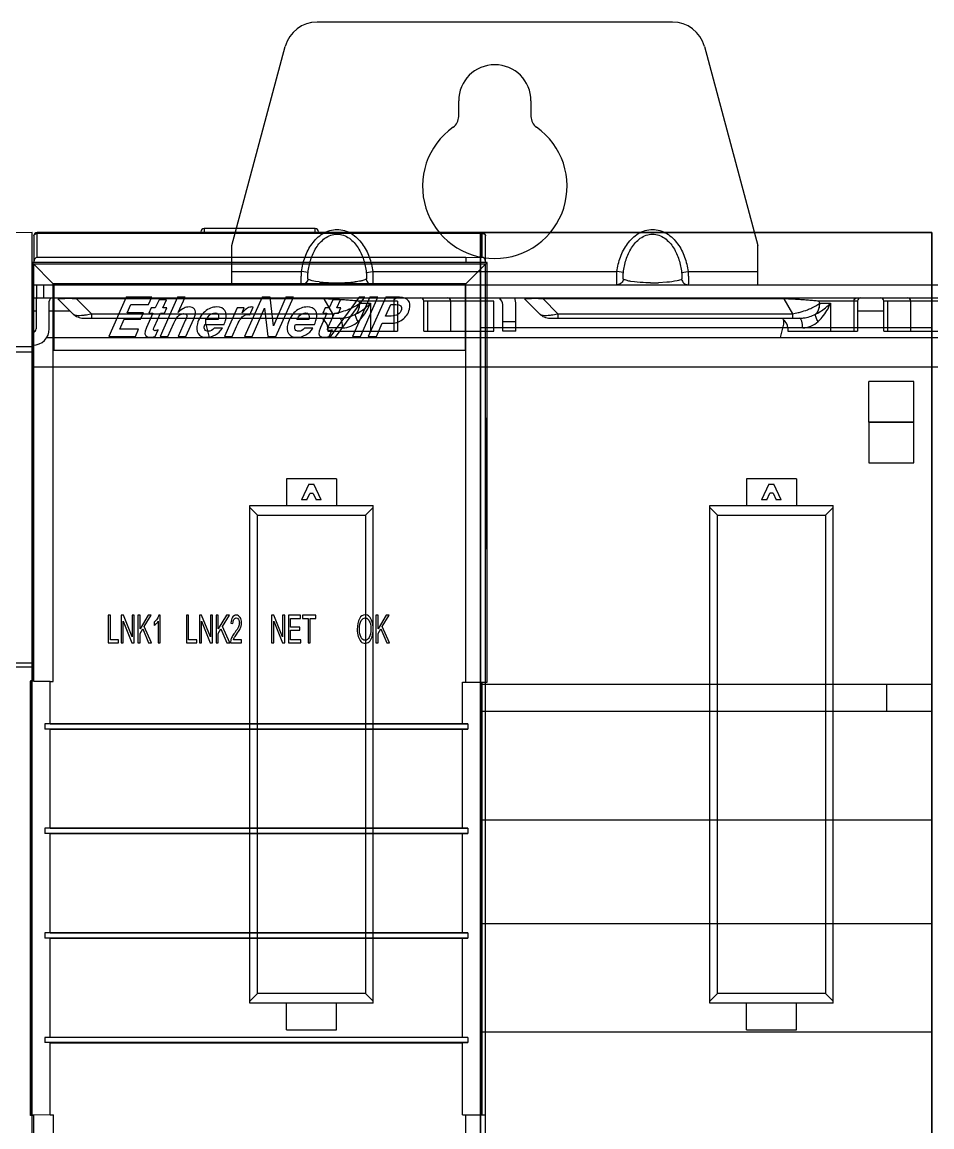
# Model space of a CAD drawing. Header units: millimetres. Extents: x 30557 to 235556, y -116603 to -73383.
# Drawn here: x 36230.4 to 36313.6, y -75359.4 to -75258.2 of the extents above; entities that cross this region are included whole.
import ezdxf

# ---------------------------------------------------------------- set-up
doc = ezdxf.new("R2010")
doc.units = ezdxf.units.MM

# ---------------------------------------------------------------- blocks, each defined once
blk = doc.blocks.new('1756-EN2TR-Z')
at = {"color": 9, "linetype": 'Continuous'}
for p, q in [((13.001, 145.032), (13.001, 144.733)), ((21.474, 144.733), (21.474, 145.032)), ((0.269, 142.828), (0.269, 144.733)), ((34.206, 144.66), (0.269, 144.66)), ((34.206, 142.85), (34.206, 144.733))]:
    blk.add_line(p, q, dxfattribs=at)
at = {"color": 7, "linetype": 'Continuous'}
for p, q in [((21.474, 145.032), (13.001, 145.032)), ((0.02, 144.484), (0.02, 142.436)), ((34.206, 144.733), (0.269, 144.733)), ((12.752, 144.783), (12.752, 144.733)), ((21.723, 144.733), (21.723, 144.783)), ((34.455, 142.436), (34.455, 144.484)), ((32.962, 142.828), (0.269, 142.828)), ((32.962, 142.828), (34.206, 142.85)), ((32.962, 142.828), (32.962, 142.436)), ((-0.115, 142.436), (-0.115, 110.511)), ((1.495, 140.826), (-0.115, 142.436)), ((34.57, 142.436), (-0.115, 142.436)), ((0, 110.503), (0, 142.321)), ((34.455, 142.321), (0, 142.321)), ((32.96, 140.826), (34.57, 142.436)), ((34.455, 0), (34.455, 142.321)), ((34.57, 110.424), (34.57, 142.436)), ((1.495, 110.477), (1.495, 140.826)), ((32.96, 140.826), (1.495, 140.826)), ((1.528, 140.826), (1.528, 135.762)), ((32.927, 135.762), (32.927, 140.826)), ((32.96, 110.424), (32.96, 140.826)), ((7.054, 139.789), (5.721, 136.799)), ((9.011, 139.789), (7.054, 139.789)), ((7.121, 138.608), (7.4, 139.237)), ((7.4, 139.237), (8.762, 139.237)), ((8.762, 139.237), (9.011, 139.789)), ((9.558, 139.603), (9.274, 138.981)), ((10.125, 139.603), (9.558, 139.603)), ((10.974, 139.789), (9.637, 136.799)), ((9.84, 138.981), (10.125, 139.603)), ((11.549, 139.789), (10.974, 139.789)), ((11.019, 138.628), (11.549, 139.789)), ((17.416, 139.789), (16.085, 136.799)), ((18.027, 139.789), (17.416, 139.789)), ((18.285, 137.617), (18.027, 139.789)), ((19.217, 139.789), (18.285, 137.617)), ((18.472, 136.799), (19.801, 139.789)), ((19.801, 139.789), (19.217, 139.789)), ((22.823, 139.603), (22.539, 138.981)), ((24.818, 139.789), (22.572, 136.736)), ((23.389, 139.603), (22.823, 139.603)), ((23.009, 136.736), (25.254, 139.789)), ((23.105, 138.981), (23.389, 139.603)), ((25.64, 139.789), (24.303, 136.799)), ((25.254, 139.789), (24.818, 139.789)), ((24.91, 136.799), (26.247, 139.789)), ((26.848, 139.789), (25.513, 136.799)), ((26.247, 139.789), (25.64, 139.789)), ((26.831, 138.354), (27.224, 139.237)), ((27.893, 139.789), (26.848, 139.789)), ((27.224, 139.237), (27.611, 139.237)), ((8.38, 138.608), (7.121, 138.608)), ((8.154, 138.113), (8.38, 138.608)), ((9.085, 138.563), (8.601, 137.477)), ((8.961, 138.981), (8.774, 138.563)), ((8.774, 138.563), (9.085, 138.563)), ((9.274, 138.981), (8.961, 138.981)), ((9.216, 137.568), (9.667, 138.563)), ((9.667, 138.563), (9.972, 138.563)), ((10.157, 138.981), (9.84, 138.981)), ((9.972, 138.563), (10.157, 138.981)), ((15.521, 138.981), (14.54, 136.799)), ((16.061, 138.981), (15.521, 138.981)), ((15.889, 138.608), (16.061, 138.981)), ((16.485, 138.443), (16.732, 139.04)), ((16.732, 139.04), (16.636, 139.046)), ((16.67, 136.799), (17.604, 138.969)), ((17.604, 138.969), (17.863, 136.799)), ((22.349, 138.563), (21.866, 137.477)), ((22.226, 138.981), (22.039, 138.563)), ((22.039, 138.563), (22.349, 138.563)), ((22.539, 138.981), (22.226, 138.981)), ((22.481, 137.568), (22.932, 138.563)), ((22.932, 138.563), (23.237, 138.563)), ((23.422, 138.981), (23.105, 138.981)), ((23.237, 138.563), (23.422, 138.981)), ((27.247, 138.354), (26.831, 138.354)), ((6.563, 137.351), (6.899, 138.113)), ((6.899, 138.113), (8.154, 138.113)), ((10.218, 136.799), (10.676, 137.82)), ((11.557, 138.007), (11.02, 136.799)), ((11.604, 136.799), (12.202, 138.135)), ((13.015, 137.607), (13.052, 137.717)), ((13.052, 137.717), (14.518, 137.717)), ((14.075, 138.094), (13.176, 138.094)), ((14.39, 137.43), (13.755, 137.43)), ((15.125, 136.799), (15.469, 137.568)), ((19.915, 137.607), (19.952, 137.717)), ((19.952, 137.717), (21.418, 137.717)), ((20.975, 138.094), (20.076, 138.094)), ((21.291, 137.43), (20.655, 137.43)), ((26.128, 136.799), (26.579, 137.802)), ((26.579, 137.802), (27.174, 137.802)), ((5.721, 136.799), (7.755, 136.799)), ((7.995, 137.351), (6.563, 137.351)), ((7.755, 136.799), (7.995, 137.351)), ((9.258, 136.799), (9.484, 137.303)), ((9.637, 136.799), (10.218, 136.799)), ((11.02, 136.799), (11.604, 136.799)), ((14.54, 136.799), (15.125, 136.799)), ((16.085, 136.799), (16.67, 136.799)), ((17.863, 136.799), (18.472, 136.799)), ((22.522, 136.799), (22.749, 137.303)), ((22.572, 136.736), (23.009, 136.736)), ((24.303, 136.799), (24.91, 136.799)), ((25.513, 136.799), (26.128, 136.799)), ((1.528, 135.762), (32.927, 135.762)), ((-0.104, 120.565), (-0.104, 130.585)), ((-0.104, 130.585), (-0.09, 130.585)), ((-0.09, 130.585), (-0.09, 120.565)), ((34.545, 120.565), (34.545, 130.585)), ((34.545, 130.585), (34.559, 130.585)), ((34.559, 130.585), (34.559, 120.565)), ((-0.09, 120.565), (-0.104, 120.565)), ((34.559, 120.565), (34.545, 120.565)), ((5.679, 115.524), (5.679, 113.415)), ((5.846, 115.524), (5.679, 115.524)), ((5.846, 113.663), (5.846, 115.524)), ((6.667, 115.524), (6.667, 113.415)), ((6.839, 115.524), (6.667, 115.524)), ((7.504, 113.868), (6.839, 115.524)), ((7.504, 115.524), (7.504, 113.868)), ((7.665, 115.524), (7.504, 115.524)), ((7.665, 113.415), (7.665, 115.524)), ((7.939, 115.524), (7.939, 113.415)), ((8.107, 115.524), (7.939, 115.524)), ((8.736, 115.524), (8.107, 114.478)), ((8.107, 114.478), (8.107, 115.524)), ((8.432, 114.669), (8.963, 115.524)), ((8.963, 115.524), (8.736, 115.524)), ((9.648, 115.533), (9.548, 115.533)), ((9.648, 113.415), (9.648, 115.533)), ((11.643, 115.524), (11.643, 113.415)), ((11.811, 115.524), (11.643, 115.524)), ((11.811, 113.663), (11.811, 115.524)), ((12.632, 115.524), (12.632, 113.415)), ((12.804, 115.524), (12.632, 115.524)), ((13.469, 113.868), (12.804, 115.524)), ((13.469, 115.524), (13.469, 113.868)), ((13.629, 115.524), (13.469, 115.524)), ((13.629, 113.415), (13.629, 115.524)), ((13.904, 115.524), (13.904, 113.415)), ((14.072, 115.524), (13.904, 115.524)), ((14.7, 115.524), (14.072, 114.478)), ((14.072, 114.478), (14.072, 115.524)), ((14.396, 114.669), (14.927, 115.524)), ((14.927, 115.524), (14.7, 115.524)), ((18.141, 115.524), (18.141, 113.415)), ((18.313, 115.524), (18.141, 115.524)), ((18.978, 113.868), (18.313, 115.524)), ((18.978, 115.524), (18.978, 113.868)), ((19.138, 115.524), (18.978, 115.524)), ((19.138, 113.415), (19.138, 115.524)), ((19.423, 115.524), (19.423, 113.415)), ((20.338, 115.524), (19.423, 115.524)), ((20.338, 115.275), (20.338, 115.524)), ((20.504, 115.524), (20.504, 115.275)), ((21.508, 115.524), (20.504, 115.524)), ((21.508, 115.275), (21.508, 115.524)), ((26.091, 115.524), (26.091, 113.415)), ((26.259, 115.524), (26.091, 115.524)), ((26.887, 115.524), (26.259, 114.478)), ((26.259, 114.478), (26.259, 115.524)), ((26.583, 114.669), (27.114, 115.524)), ((27.114, 115.524), (26.887, 115.524)), ((6.828, 113.415), (6.828, 115.072)), ((6.828, 115.072), (7.493, 113.415)), ((8.986, 113.415), (8.432, 114.669)), ((9.182, 115.003), (9.182, 114.753)), ((9.493, 115.065), (9.493, 113.415)), ((12.793, 113.415), (12.793, 115.072)), ((12.793, 115.072), (13.458, 113.415)), ((14.951, 113.415), (14.396, 114.669)), ((15.037, 114.923), (15.197, 114.895)), ((18.301, 113.415), (18.301, 115.072)), ((18.301, 115.072), (18.966, 113.415)), ((19.591, 114.629), (19.591, 115.275)), ((19.591, 115.275), (20.338, 115.275)), ((20.504, 115.275), (20.921, 115.275)), ((20.921, 115.275), (20.921, 113.415)), ((21.089, 113.415), (21.089, 115.275)), ((21.089, 115.275), (21.508, 115.275)), ((27.138, 113.415), (26.583, 114.669)), ((8.107, 114.146), (8.314, 114.482)), ((8.107, 113.415), (8.107, 114.146)), ((8.314, 114.482), (8.765, 113.415)), ((14.072, 114.146), (14.279, 114.482)), ((14.072, 113.415), (14.072, 114.146)), ((14.279, 114.482), (14.73, 113.415)), ((20.291, 114.629), (19.591, 114.629)), ((19.591, 113.663), (19.591, 114.382)), ((19.591, 114.382), (20.291, 114.382)), ((20.291, 114.382), (20.291, 114.629)), ((26.259, 114.146), (26.466, 114.482)), ((26.259, 113.415), (26.259, 114.146)), ((26.466, 114.482), (26.917, 113.415)), ((5.679, 113.415), (6.47, 113.415)), ((6.47, 113.663), (5.846, 113.663)), ((6.47, 113.415), (6.47, 113.663)), ((6.667, 113.415), (6.828, 113.415)), ((7.493, 113.415), (7.665, 113.415)), ((7.939, 113.415), (8.107, 113.415)), ((8.765, 113.415), (8.986, 113.415)), ((9.493, 113.415), (9.648, 113.415)), ((11.643, 113.415), (12.434, 113.415)), ((12.434, 113.663), (11.811, 113.663)), ((12.434, 113.415), (12.434, 113.663)), ((12.632, 113.415), (12.793, 113.415)), ((13.458, 113.415), (13.629, 113.415)), ((13.904, 113.415), (14.072, 113.415)), ((14.73, 113.415), (14.951, 113.415)), ((15.008, 113.415), (15.844, 113.415)), ((15.844, 113.663), (15.223, 113.663)), ((15.844, 113.415), (15.844, 113.663)), ((18.141, 113.415), (18.301, 113.415)), ((18.966, 113.415), (19.138, 113.415)), ((19.423, 113.415), (20.368, 113.415)), ((20.368, 113.663), (19.591, 113.663)), ((20.368, 113.415), (20.368, 113.663)), ((20.921, 113.415), (21.089, 113.415)), ((26.091, 113.415), (26.259, 113.415)), ((26.917, 113.415), (27.138, 113.415)), ((-0.249, 110.511), (-0.249, 77.368)), ((-0.249, 110.511), (-0.24, 110.503)), ((-0.002, 110.511), (-0.249, 110.511)), ((-0.24, 77.377), (-0.24, 110.503)), ((1.246, 110.477), (-0.24, 110.503)), ((-0.002, 110.511), (0, 110.503)), ((0, 110.503), (1.495, 110.477)), ((1.246, 107.251), (1.246, 110.477)), ((1.246, 110.477), (1.495, 110.477)), ((32.71, 107.251), (32.71, 110.424)), ((32.71, 110.424), (34.57, 110.424)), ((34.197, 77.405), (34.197, 110.424)), ((34.206, 77.405), (34.206, 110.424)), ((34.455, 110.229), (34.206, 110.233)), ((1.246, 107.251), (0.847, 107.244)), ((0.847, 107.244), (0.847, 106.845)), ((33.109, 107.244), (0.847, 107.244)), ((1.246, 107.251), (32.71, 107.251)), ((32.71, 107.251), (33.109, 107.244)), ((33.109, 107.244), (33.109, 106.845)), ((33.109, 106.845), (0.847, 106.845)), ((1.246, 106.838), (0.847, 106.845)), ((1.246, 99.277), (1.246, 106.838)), ((1.246, 106.838), (32.71, 106.838)), ((32.71, 106.838), (33.109, 106.845)), ((32.71, 99.277), (32.71, 106.838)), ((1.246, 99.277), (0.847, 99.27)), ((0.847, 99.27), (0.847, 98.871)), ((33.109, 99.27), (0.847, 99.27)), ((33.109, 98.871), (0.847, 98.871)), ((1.246, 98.864), (0.847, 98.871)), ((1.246, 99.277), (32.71, 99.277)), ((1.246, 91.302), (1.246, 98.864)), ((1.246, 98.864), (32.71, 98.864)), ((32.71, 99.277), (33.109, 99.27)), ((32.71, 98.864), (33.109, 98.871)), ((32.71, 91.302), (32.71, 98.864)), ((33.109, 99.27), (33.109, 98.871)), ((1.246, 91.302), (0.847, 91.295)), ((0.847, 91.295), (0.847, 90.897)), ((33.109, 91.295), (0.847, 91.295)), ((1.246, 91.302), (32.71, 91.302)), ((32.71, 91.302), (33.109, 91.295)), ((33.109, 91.295), (33.109, 90.897)), ((33.109, 90.897), (0.847, 90.897)), ((1.246, 90.89), (0.847, 90.897)), ((1.246, 83.328), (1.246, 90.89)), ((1.246, 90.89), (32.71, 90.89)), ((32.71, 90.89), (33.109, 90.897)), ((32.71, 83.328), (32.71, 90.89)), ((1.246, 83.328), (0.847, 83.321)), ((0.847, 83.321), (0.847, 82.922)), ((33.109, 83.321), (0.847, 83.321)), ((33.109, 82.922), (0.847, 82.922)), ((1.246, 82.915), (0.847, 82.922)), ((1.246, 83.328), (32.71, 83.328)), ((1.246, 77.403), (1.246, 82.915)), ((1.246, 82.915), (32.71, 82.915)), ((32.71, 83.328), (33.109, 83.321)), ((32.71, 82.915), (33.109, 82.922)), ((32.71, 77.405), (32.71, 82.915)), ((33.109, 83.321), (33.109, 82.922)), ((-0.249, 77.368), (-0.24, 77.377)), ((0, 77.368), (-0.249, 77.368)), ((1.246, 77.403), (-0.24, 77.377)), ((1.495, 77.403), (0, 77.377)), ((0, 0), (0, 77.377)), ((1.246, 77.403), (1.495, 77.403)), ((1.495, 77.403), (1.495, 75.607)), ((32.71, 77.405), (34.455, 77.405)), ((32.96, 75.607), (32.96, 77.405))]:
    blk.add_line(p, q, dxfattribs=at)
for centre, radius, start, end in [((13.001, 144.783), 0.249, 90, 180), ((21.474, 144.783), 0.249, 0, 90), ((0.269, 144.484), 0.249, 90, 180), ((34.206, 144.484), 0.249, 0, 90), ((14.835, 114.946), 1.007, 345.7639, 0.07894), ((15.732, 113.435), 0.724, 167.28761, 181.65753)]:
    blk.add_arc(centre, radius, start, end, dxfattribs=at)
for centre, major_axis, ratio, start_param, end_param in [((0.269, 142.47), (0, 0.359), 0.694764, 0, 1.570796), ((34.206, 142.492), (0.006, 0.359), 0.69456, -1.546944, 0.023852)]:
    blk.add_ellipse(centre, major_axis=major_axis, ratio=ratio, start_param=start_param, end_param=end_param, dxfattribs=at)
at = {"color": 9, "linetype": 'Continuous'}
for points, knots in [([(0.02, 144.484), (0.02, 144.49), (0.021, 144.501), (0.024, 144.518), (0.03, 144.535), (0.039, 144.552), (0.049, 144.567), (0.062, 144.582), (0.076, 144.596), (0.093, 144.609), (0.111, 144.62), (0.131, 144.631), (0.152, 144.639), (0.174, 144.647), (0.197, 144.653), (0.228, 144.658), (0.253, 144.66), (0.269, 144.66)], [0, 0, 0, 0, 0.051464, 0.103417, 0.156315, 0.210556, 0.266459, 0.324256, 0.384088, 0.446005, 0.50998, 0.57591, 0.643631, 0.712923, 0.783524, 0.855137, 1, 1, 1, 1]), ([(34.206, 144.66), (34.222, 144.66), (34.246, 144.658), (34.278, 144.653), (34.301, 144.647), (34.323, 144.639), (34.344, 144.631), (34.364, 144.62), (34.382, 144.609), (34.398, 144.596), (34.413, 144.582), (34.425, 144.567), (34.436, 144.552), (34.444, 144.535), (34.45, 144.518), (34.454, 144.501), (34.455, 144.49), (34.455, 144.484)], [0, 0, 0, 0, 0.144863, 0.216476, 0.287077, 0.356369, 0.42409, 0.49002, 0.553995, 0.615912, 0.675744, 0.733541, 0.789444, 0.843685, 0.896583, 0.948536, 1, 1, 1, 1])]:
    blk.add_open_spline(points, degree=3, knots=knots, dxfattribs=at)
at = {"color": 7, "linetype": 'Continuous'}
for points in [[(27.611, 139.237), (27.967, 139.237), (28.111, 139.107), (28.041, 138.849)], [(28.568, 139.548), (28.432, 139.708), (28.206, 139.789), (27.893, 139.789)], [(28.655, 138.868), (28.734, 139.16), (28.703, 139.387), (28.568, 139.548)], [(10.676, 137.82), (10.809, 138.119), (10.95, 138.318), (11.094, 138.417)], [(11.463, 138.962), (11.332, 138.904), (11.185, 138.795), (11.019, 138.628)], [(11.094, 138.417), (11.216, 138.5), (11.335, 138.543), (11.452, 138.543)], [(11.452, 138.543), (11.639, 138.543), (11.71, 138.46), (11.666, 138.293)], [(11.849, 139.046), (11.721, 139.046), (11.592, 139.018), (11.463, 138.962)], [(11.666, 138.293), (11.647, 138.224), (11.611, 138.129), (11.557, 138.007)], [(12.256, 138.879), (12.171, 138.99), (12.036, 139.046), (11.849, 139.046)], [(12.202, 138.135), (12.248, 138.24), (12.285, 138.338), (12.309, 138.427)], [(12.309, 138.427), (12.36, 138.618), (12.341, 138.768), (12.256, 138.879)], [(13.047, 138.689), (12.769, 138.45), (12.582, 138.145), (12.483, 137.774)], [(13.963, 139.046), (13.63, 139.046), (13.324, 138.927), (13.047, 138.689)], [(13.176, 138.094), (13.248, 138.253), (13.345, 138.376), (13.461, 138.462)], [(13.461, 138.462), (13.577, 138.547), (13.697, 138.592), (13.818, 138.592)], [(13.818, 138.592), (13.936, 138.592), (14.018, 138.555), (14.062, 138.482)], [(14.582, 138.774), (14.464, 138.955), (14.257, 139.046), (13.963, 139.046)], [(14.062, 138.482), (14.106, 138.409), (14.111, 138.281), (14.075, 138.094)], [(14.649, 138.084), (14.724, 138.364), (14.7, 138.594), (14.582, 138.774)], [(15.469, 137.568), (15.643, 137.962), (15.808, 138.222), (15.96, 138.348)], [(16.308, 138.965), (16.202, 138.912), (16.063, 138.793), (15.889, 138.608)], [(15.96, 138.348), (16.059, 138.429), (16.177, 138.47), (16.319, 138.47)], [(16.636, 139.046), (16.523, 139.046), (16.413, 139.018), (16.308, 138.965)], [(16.319, 138.47), (16.366, 138.47), (16.42, 138.46), (16.485, 138.443)], [(19.947, 138.689), (19.67, 138.45), (19.483, 138.145), (19.383, 137.774)], [(20.863, 139.046), (20.53, 139.046), (20.224, 138.927), (19.947, 138.689)], [(20.076, 138.094), (20.149, 138.253), (20.245, 138.376), (20.361, 138.462)], [(20.361, 138.462), (20.477, 138.547), (20.597, 138.592), (20.719, 138.592)], [(20.719, 138.592), (20.837, 138.592), (20.918, 138.555), (20.963, 138.482)], [(21.482, 138.774), (21.364, 138.955), (21.157, 139.046), (20.863, 139.046)], [(20.963, 138.482), (21.007, 138.409), (21.011, 138.281), (20.975, 138.094)], [(21.549, 138.084), (21.624, 138.364), (21.6, 138.594), (21.482, 138.774)], [(28.041, 138.849), (27.953, 138.519), (27.687, 138.354), (27.247, 138.354)], [(28.131, 138.09), (28.393, 138.281), (28.568, 138.541), (28.655, 138.868)], [(8.601, 137.477), (8.556, 137.378), (8.523, 137.286), (8.5, 137.201)], [(9.136, 137.367), (9.146, 137.406), (9.173, 137.473), (9.216, 137.568)], [(12.483, 137.774), (12.397, 137.453), (12.414, 137.199), (12.538, 137.013)], [(13.048, 137.317), (12.996, 137.402), (12.985, 137.497), (13.015, 137.607)], [(13.755, 137.43), (13.623, 137.27), (13.476, 137.191), (13.313, 137.191)], [(13.852, 136.915), (14.073, 137.035), (14.253, 137.207), (14.39, 137.43)], [(14.518, 137.717), (14.578, 137.867), (14.624, 137.991), (14.649, 138.084)], [(19.383, 137.774), (19.297, 137.453), (19.314, 137.199), (19.438, 137.013)], [(19.949, 137.317), (19.897, 137.402), (19.886, 137.497), (19.915, 137.607)], [(20.655, 137.43), (20.523, 137.27), (20.376, 137.191), (20.213, 137.191)], [(20.752, 136.915), (20.974, 137.035), (21.154, 137.207), (21.291, 137.43)], [(21.418, 137.717), (21.479, 137.867), (21.524, 137.991), (21.549, 138.084)], [(21.866, 137.477), (21.821, 137.378), (21.788, 137.286), (21.765, 137.201)], [(22.401, 137.367), (22.411, 137.406), (22.437, 137.473), (22.481, 137.568)], [(27.174, 137.802), (27.55, 137.802), (27.868, 137.897), (28.131, 138.09)], [(8.5, 137.201), (8.417, 136.89), (8.55, 136.736), (8.9, 136.736)], [(8.9, 136.736), (8.977, 136.736), (9.096, 136.758), (9.258, 136.799)], [(9.157, 137.274), (9.132, 137.298), (9.125, 137.329), (9.136, 137.367)], [(9.254, 137.24), (9.215, 137.24), (9.183, 137.25), (9.157, 137.274)], [(9.484, 137.303), (9.377, 137.26), (9.301, 137.24), (9.254, 137.24)], [(12.538, 137.013), (12.662, 136.827), (12.873, 136.736), (13.173, 136.736)], [(13.313, 137.191), (13.189, 137.191), (13.101, 137.231), (13.048, 137.317)], [(13.173, 136.736), (13.404, 136.736), (13.632, 136.797), (13.852, 136.915)], [(19.438, 137.013), (19.562, 136.827), (19.773, 136.736), (20.073, 136.736)], [(20.213, 137.191), (20.09, 137.191), (20.001, 137.231), (19.949, 137.317)], [(20.073, 136.736), (20.305, 136.736), (20.532, 136.797), (20.752, 136.915)], [(21.765, 137.201), (21.682, 136.89), (21.815, 136.736), (22.164, 136.736)], [(22.164, 136.736), (22.242, 136.736), (22.361, 136.758), (22.522, 136.799)], [(22.422, 137.274), (22.396, 137.298), (22.39, 137.329), (22.401, 137.367)], [(22.519, 137.24), (22.48, 137.24), (22.448, 137.25), (22.422, 137.274)], [(22.749, 137.303), (22.642, 137.26), (22.565, 137.24), (22.519, 137.24)], [(9.548, 115.533), (9.52, 115.441), (9.475, 115.347), (9.41, 115.251)], [(15.448, 115.533), (15.327, 115.533), (15.231, 115.48), (15.16, 115.376)], [(15.736, 115.365), (15.666, 115.477), (15.569, 115.533), (15.448, 115.533)], [(25.278, 115.562), (25.099, 115.562), (24.953, 115.462), (24.841, 115.264)], [(25.593, 115.421), (25.5, 115.514), (25.394, 115.562), (25.278, 115.562)], [(9.41, 115.251), (9.344, 115.153), (9.268, 115.071), (9.182, 115.003)], [(9.182, 114.753), (9.23, 114.782), (9.285, 114.826), (9.345, 114.886)], [(9.345, 114.886), (9.406, 114.946), (9.455, 115.005), (9.493, 115.065)], [(15.16, 115.376), (15.089, 115.273), (15.047, 115.121), (15.037, 114.923)], [(15.197, 114.895), (15.197, 115.028), (15.22, 115.131), (15.265, 115.206)], [(15.265, 115.206), (15.31, 115.281), (15.369, 115.319), (15.445, 115.319)], [(15.445, 115.319), (15.515, 115.319), (15.572, 115.283), (15.616, 115.212)], [(15.683, 114.953), (15.683, 114.855), (15.659, 114.75), (15.61, 114.641)], [(15.616, 115.212), (15.66, 115.142), (15.683, 115.055), (15.683, 114.953)], [(15.708, 114.44), (15.756, 114.53), (15.791, 114.616), (15.812, 114.698)], [(15.843, 114.947), (15.843, 115.113), (15.807, 115.252), (15.736, 115.365)], [(24.841, 115.264), (24.728, 115.065), (24.672, 114.792), (24.672, 114.442)], [(24.844, 114.438), (24.844, 114.754), (24.887, 114.982), (24.972, 115.117)], [(24.972, 115.117), (25.058, 115.252), (25.159, 115.321), (25.279, 115.321)], [(25.279, 115.321), (25.361, 115.321), (25.437, 115.285), (25.504, 115.215)], [(25.504, 115.215), (25.571, 115.144), (25.622, 115.045), (25.657, 114.917)], [(25.808, 115.032), (25.759, 115.199), (25.687, 115.329), (25.593, 115.421)], [(25.657, 114.917), (25.691, 114.789), (25.709, 114.639), (25.709, 114.468)], [(25.882, 114.467), (25.882, 114.677), (25.857, 114.865), (25.808, 115.032)], [(15.128, 113.875), (15.081, 113.783), (15.046, 113.689), (15.025, 113.595)], [(15.331, 114.195), (15.242, 114.074), (15.174, 113.967), (15.128, 113.875)], [(15.223, 113.663), (15.241, 113.71), (15.262, 113.757), (15.289, 113.803)], [(15.289, 113.803), (15.315, 113.849), (15.375, 113.938), (15.469, 114.069)], [(15.61, 114.641), (15.562, 114.531), (15.469, 114.382), (15.331, 114.195)], [(15.469, 114.069), (15.58, 114.226), (15.66, 114.35), (15.708, 114.44)], [(24.672, 114.442), (24.672, 114.256), (24.696, 114.081), (24.744, 113.915)], [(24.744, 113.915), (24.792, 113.748), (24.863, 113.617), (24.957, 113.522)], [(24.967, 113.836), (24.885, 113.983), (24.844, 114.183), (24.844, 114.438)], [(25.276, 113.617), (25.152, 113.617), (25.049, 113.689), (24.967, 113.836)], [(25.587, 113.839), (25.506, 113.691), (25.402, 113.617), (25.276, 113.617)], [(25.584, 113.508), (25.679, 113.594), (25.753, 113.722), (25.805, 113.892)], [(25.709, 114.468), (25.709, 114.196), (25.668, 113.986), (25.587, 113.839)], [(25.805, 113.892), (25.856, 114.061), (25.882, 114.252), (25.882, 114.467)], [(24.957, 113.522), (25.051, 113.426), (25.158, 113.379), (25.277, 113.379)], [(25.277, 113.379), (25.387, 113.379), (25.489, 113.422), (25.584, 113.508)]]:
    blk.add_open_spline(points, degree=3, dxfattribs=at)
blk = doc.blocks.new('1756-A10-Z')
at = {"color": 7, "linetype": 'Continuous'}
for p, q in [((75.197, 24.845), (48.082, 24.845)), ((41.594, 7.807), (45.662, 22.988)), ((77.617, 22.988), (81.685, 7.807)), ((58.883, 17.638), (58.883, 18.832)), ((64.396, 18.832), (64.396, 17.638)), ((26.36, 8.795), (16.437, 8.709)), ((26.36, -136.907), (26.36, 8.795)), ((41.594, 4.8), (41.594, 7.807)), ((81.685, 4.8), (81.685, 7.807)), ((26.36, 4.8), (201.716, 4.8)), ((27.222, 4.8), (27.222, 3.798)), ((26.36, 3.798), (201.716, 3.798)), ((26.66, 3.547), (26.66, 1.442)), ((27.663, 1.442), (27.663, 3.547)), ((28.323, 3.724), (29.456, 2.592)), ((54.223, 3.547), (54.223, 1.252)), ((56.227, 1.252), (56.227, 3.547)), ((61.553, 1.252), (61.553, 3.547)), ((63.904, 3.724), (65.036, 2.592)), ((89.302, 3.547), (89.302, 1.252)), ((91.306, 1.252), (91.306, 3.547)), ((62.241, 1.252), (62.241, 3.297)), ((63.243, 1.252), (63.243, 3.297)), ((30.271, 2.254), (49.775, 2.254)), ((39.59, 1.793), (39.59, 2.254)), ((39.59, 1.793), (39.861, 0.781)), ((65.851, 2.254), (84.855, 2.254)), ((83.418, 0.781), (83.689, 1.793)), ((83.689, 1.793), (83.689, 2.064)), ((48.896, 1.503), (48.896, 1.252)), ((48.896, 1.252), (54.223, 1.252)), ((56.227, 1.252), (61.553, 1.252)), ((63.243, 1.252), (62.241, 1.252)), ((83.976, 1.503), (83.976, 1.252)), ((83.976, 1.252), (89.302, 1.252)), ((91.306, 1.252), (96.633, 1.252)), ((16.437, 0.079), (26.36, 0.078)), ((27.446, 0.781), (200.463, 0.781)), ((26.36, -0.344), (16.437, -0.344)), ((26.36, -1.463), (201.716, -1.443)), ((49.565, -10.006), (45.746, -10.007)), ((45.746, -10.007), (45.746, -12.036)), ((49.565, -10.006), (49.565, -12.036)), ((84.644, -10.002), (80.825, -10.003)), ((80.825, -10.003), (80.826, -12.032)), ((84.644, -10.002), (84.644, -12.032)), ((47.465, -10.408), (46.904, -11.61)), ((47.465, -10.408), (47.846, -10.408)), ((48.407, -11.61), (47.846, -10.408)), ((82.544, -10.404), (81.983, -11.606)), ((82.544, -10.404), (82.926, -10.404)), ((83.487, -11.606), (82.926, -10.404)), ((47.305, -11.61), (46.904, -11.61)), ((47.305, -11.61), (47.535, -11.116)), ((47.776, -11.116), (47.535, -11.116)), ((47.776, -11.116), (48.007, -11.61)), ((48.407, -11.61), (48.007, -11.61)), ((82.384, -11.606), (81.983, -11.606)), ((82.384, -11.606), (82.615, -11.112)), ((82.855, -11.112), (82.615, -11.112)), ((82.855, -11.112), (83.086, -11.606)), ((83.487, -11.606), (83.086, -11.606)), ((42.945, -12.037), (52.366, -12.036)), ((42.949, -50.023), (42.945, -12.037)), ((42.945, -12.187), (43.547, -12.788)), ((52.366, -12.186), (51.765, -12.787)), ((52.371, -50.022), (52.366, -12.036)), ((78.024, -12.033), (87.446, -12.032)), ((78.029, -50.019), (78.024, -12.033)), ((78.024, -12.183), (78.626, -12.784)), ((87.446, -12.182), (86.844, -12.784)), ((87.45, -50.018), (87.446, -12.032)), ((43.547, -12.788), (51.765, -12.787)), ((43.551, -49.271), (43.547, -12.788)), ((51.765, -12.787), (51.769, -49.27)), ((78.63, -49.267), (78.626, -12.784)), ((78.626, -12.784), (86.844, -12.784)), ((86.844, -12.784), (86.849, -49.266)), ((26.36, -24.072), (16.437, -24.072)), ((26.36, -24.366), (16.437, -24.366)), ((42.949, -49.872), (43.551, -49.271)), ((51.769, -49.27), (43.551, -49.271)), ((52.371, -49.871), (51.769, -49.27)), ((78.029, -49.868), (78.63, -49.267)), ((86.849, -49.266), (78.63, -49.267)), ((87.45, -49.867), (86.849, -49.266)), ((52.371, -50.022), (42.949, -50.023)), ((45.751, -52.052), (45.751, -50.022)), ((49.57, -52.052), (49.569, -50.022)), ((87.45, -50.018), (78.029, -50.019)), ((80.83, -52.048), (80.83, -50.018)), ((84.649, -52.048), (84.649, -50.018)), ((45.751, -52.052), (49.57, -52.052)), ((80.83, -52.048), (84.649, -52.048))]:
    blk.add_line(p, q, dxfattribs=at)
at = {"color": 9, "linetype": 'Continuous'}
for p, q in [((41.594, 5.802), (46.899, 5.802)), ((47.392, 5.74), (46.899, 5.802)), ((47.711, 5.11), (47.518, 5.17)), ((47.954, 5.061), (47.711, 5.11)), ((48.232, 5.021), (47.954, 5.061)), ((51.832, 5.74), (52.326, 5.802)), ((52.326, 5.802), (70.953, 5.802)), ((71.446, 5.74), (70.953, 5.802)), ((72.287, 5.021), (72.009, 5.061)), ((75.887, 5.74), (76.38, 5.802)), ((76.38, 5.802), (81.685, 5.802)), ((26.72, 3.798), (26.72, 4.8)), ((74.751, 4.99), (74.131, 4.954)), ((30.873, 2.592), (29.74, 3.724)), ((48.602, 3.724), (29.74, 3.724)), ((48.602, 3.724), (49.255, 2.592)), ((51.339, 3.407), (51.258, 3.547)), ((54.223, 3.547), (51.258, 3.547)), ((51.339, 3.407), (52.169, 3.407)), ((52.169, 3.407), (52.169, 1.252)), ((53.954, 1.252), (53.954, 3.547)), ((61.553, 3.547), (56.227, 3.547)), ((56.496, 3.547), (56.496, 1.252)), ((58.28, 1.252), (58.28, 3.547)), ((66.453, 2.592), (65.321, 3.724)), ((83.681, 3.724), (65.321, 3.724)), ((83.681, 3.724), (84.335, 2.592)), ((86.418, 3.407), (86.337, 3.547)), ((89.302, 3.547), (86.337, 3.547)), ((86.418, 3.407), (87.249, 3.407)), ((87.249, 3.407), (87.249, 1.252)), ((89.033, 1.252), (89.033, 3.547)), ((96.633, 3.547), (91.306, 3.547)), ((91.575, 3.547), (91.575, 1.252)), ((93.36, 1.252), (93.36, 3.547)), ((26.66, 2.795), (26.36, 2.795)), ((29.252, 2.795), (27.663, 2.795)), ((30.873, 2.592), (30.873, 2.254)), ((30.873, 2.592), (49.255, 2.592)), ((49.255, 2.592), (49.255, 2.254)), ((66.453, 2.592), (66.453, 2.254)), ((66.453, 2.592), (84.335, 2.592)), ((84.335, 2.592), (84.335, 2.254)), ((91.306, 2.795), (89.302, 2.795)), ((62.241, 2.004), (63.243, 2.004)), ((50.038, 1.503), (48.896, 1.503)), ((85.117, 1.503), (83.976, 1.503))]:
    blk.add_line(p, q, dxfattribs=at)
at = {"color": 7, "linetype": 'Continuous'}
for centre, radius, start, end in [((48.082, 22.34), 2.506, 90, 165), ((75.197, 22.34), 2.506, 15, 90), ((61.639, 18.832), 2.756, 0, 180), ((57.881, 17.638), 1.002, 305.23442, 0), ((65.398, 17.638), 1.002, 180, 234.76558), ((61.639, 12.317), 5.512, 125.23442, 54.70931), ((27.913, 3.547), 1.253, 167.98215, 180), ((27.913, 3.547), 0.251, 119.23215, 180), ((55.977, 3.547), 0.251, 0, 90), ((61.74, 3.297), 0.501, 0, 59.88113), ((61.74, 3.297), 1.503, 0, 19.70473), ((89.553, 3.547), 0.251, 90, 180), ((91.056, 3.547), 0.251, 0, 90), ((30.271, 3.407), 1.153, 225.00007, 270), ((65.851, 3.407), 1.153, 225.00007, 270), ((48.145, 1.503), 0.752, 0, 60), ((83.224, 1.503), 0.752, 0, 60), ((26.41, 1.442), 1.253, 270, 0), ((26.41, 1.442), 0.251, 270, 0)]:
    blk.add_arc(centre, radius, start, end, dxfattribs=at)
at = {"color": 9, "linetype": 'Continuous'}
for centre, radius, start, end in [((49.251, 13.467), 8.508, 263.12114, 265.15784), ((49.459, 15.868), 10.917, 265.1336, 266.76923), ((49.568, 17.736), 12.788, 266.75613, 268.15156), ((49.607, 18.89), 13.943, 268.14383, 269.40795), ((49.612, 19.271), 14.324, 269.40253, 270.62713), ((49.618, 18.871), 13.924, 270.62168, 271.88913), ((49.658, 17.7), 12.752, 271.88141, 273.27638), ((49.768, 15.827), 10.876, 273.26337, 274.89594), ((49.977, 13.429), 8.469, 274.87158, 276.90969), ((73.667, 19.068), 14.122, 269.39112, 271.88293), ((28.478, -21.979), 25.732, 88.20204, 89.16846), ((27.854, -43.007), 46.77, 87.68801, 88.24595), ((47.45, -33.724), 37.466, 87.16706, 88.23883), ((47.266, -37.744), 41.49, 86.65638, 87.18711), ((47.35, -36.349), 40.092, 86.09293, 86.66028), ((47.675, -31.646), 35.378, 85.44798, 86.09898), ((48.292, -23.974), 27.681, 84.63528, 85.46013), ((49.191, -14.499), 18.164, 83.46665, 84.66699), ((50.016, 3.407), 1.323, 345.17431, 0.00435), ((64.058, -21.979), 25.732, 88.20204, 89.16846), ((63.434, -43.007), 46.77, 87.68801, 88.24595), ((82.529, -33.724), 37.466, 87.16706, 88.23883), ((82.345, -37.744), 41.49, 86.65638, 87.18711), ((82.429, -36.349), 40.092, 86.09293, 86.66028), ((82.754, -31.646), 35.378, 85.44798, 86.09898), ((83.371, -23.974), 27.681, 84.63528, 85.46013), ((84.271, -14.499), 18.164, 83.46665, 84.66699), ((85.096, 3.407), 1.323, 345.17431, 0.00435), ((29.012, 10.776), 8.393, 282.39322, 282.81036), ((48.381, 8.21), 5.686, 278.85043, 283.29146), ((48.34, 8.403), 5.883, 283.24811, 284.81247), ((48.421, 8.119), 5.587, 284.74984, 290.9039), ((64.593, 10.776), 8.393, 282.39322, 282.81036), ((83.46, 8.21), 5.686, 278.85043, 283.29146), ((83.419, 8.403), 5.883, 283.24811, 284.81247), ((83.5, 8.119), 5.587, 284.74984, 290.9039)]:
    blk.add_arc(centre, radius, start, end, dxfattribs=at)
for points, knots in [([(46.899, 5.802), (46.946, 6.18), (47.121, 6.928), (47.646, 7.955), (48.471, 8.777), (49.612, 9.136), (50.753, 8.777), (51.578, 7.955), (52.103, 6.928), (52.278, 6.18), (52.326, 5.802)], [0, 0, 0, 0, 0.125467, 0.250797, 0.375761, 0.499997, 0.624234, 0.7492, 0.874531, 1, 1, 1, 1]), ([(47.392, 5.74), (47.429, 6.069), (47.564, 6.723), (47.97, 7.638), (48.622, 8.41), (49.612, 8.788), (50.603, 8.41), (51.255, 7.638), (51.661, 6.723), (51.795, 6.069), (51.832, 5.74)], [0, 0, 0, 0, 0.125379, 0.250713, 0.375821, 0.499999, 0.624176, 0.749286, 0.87462, 1, 1, 1, 1]), ([(70.953, 5.802), (71.001, 6.18), (71.176, 6.928), (71.7, 7.955), (72.525, 8.777), (73.667, 9.136), (74.808, 8.777), (75.633, 7.955), (76.157, 6.928), (76.333, 6.18), (76.38, 5.802)], [0, 0, 0, 0, 0.125467, 0.250797, 0.375761, 0.499997, 0.624234, 0.7492, 0.874531, 1, 1, 1, 1]), ([(71.446, 5.74), (71.484, 6.069), (71.618, 6.723), (72.024, 7.638), (72.676, 8.41), (73.667, 8.788), (74.657, 8.41), (75.309, 7.638), (75.715, 6.723), (75.849, 6.069), (75.887, 5.74)], [0, 0, 0, 0, 0.125379, 0.250713, 0.375821, 0.499999, 0.624176, 0.749286, 0.87462, 1, 1, 1, 1]), ([(46.899, 4.8), (46.891, 4.8), (46.885, 4.837), (46.876, 4.92), (46.876, 5.135), (46.88, 5.436), (46.891, 5.675), (46.899, 5.802)], [0, 0, 0, 0, 0.021757, 0.07877, 0.294918, 0.618419, 1, 1, 1, 1]), ([(47.392, 5.239), (47.378, 5.122), (47.26, 4.891), (47.016, 4.8), (46.899, 4.8)], [0, 0, 0, 0, 0.501133, 1, 1, 1, 1]), ([(47.392, 5.239), (47.378, 5.251), (47.378, 5.316), (47.368, 5.474), (47.379, 5.629), (47.392, 5.74)], [0, 0, 0, 0, 0.110924, 0.332358, 1, 1, 1, 1]), ([(47.518, 5.17), (47.504, 5.175), (47.46, 5.194), (47.417, 5.217), (47.392, 5.239)], [0, 0, 0, 0, 0.30458, 1, 1, 1, 1]), ([(51.515, 5.111), (51.48, 5.102), (51.308, 5.064), (51.134, 5.038), (50.996, 5.021)], [0, 0, 0, 0, 0.204426, 1, 1, 1, 1]), ([(51.832, 5.239), (51.818, 5.226), (51.721, 5.164), (51.607, 5.134), (51.515, 5.111)], [0, 0, 0, 0, 0.1673, 1, 1, 1, 1]), ([(51.832, 5.74), (51.845, 5.629), (51.856, 5.474), (51.846, 5.316), (51.846, 5.251), (51.832, 5.239)], [0, 0, 0, 0, 0.667567, 0.889054, 1, 1, 1, 1]), ([(51.832, 5.239), (51.847, 5.122), (51.965, 4.891), (52.208, 4.8), (52.326, 4.8)], [0, 0, 0, 0, 0.501133, 1, 1, 1, 1]), ([(52.326, 5.802), (52.334, 5.675), (52.344, 5.436), (52.348, 5.135), (52.348, 4.92), (52.339, 4.837), (52.333, 4.8), (52.326, 4.8)], [0, 0, 0, 0, 0.38158, 0.705082, 0.92123, 0.978243, 1, 1, 1, 1]), ([(70.953, 4.8), (70.946, 4.8), (70.94, 4.837), (70.931, 4.92), (70.931, 5.135), (70.935, 5.436), (70.945, 5.675), (70.953, 5.802)], [0, 0, 0, 0, 0.021757, 0.07877, 0.294918, 0.61842, 1, 1, 1, 1]), ([(71.446, 5.239), (71.432, 5.122), (71.314, 4.891), (71.07, 4.8), (70.953, 4.8)], [0, 0, 0, 0, 0.501133, 1, 1, 1, 1]), ([(71.446, 5.239), (71.432, 5.251), (71.433, 5.316), (71.422, 5.474), (71.434, 5.629), (71.446, 5.74)], [0, 0, 0, 0, 0.110924, 0.332358, 1, 1, 1, 1]), ([(71.572, 5.17), (71.559, 5.175), (71.515, 5.194), (71.471, 5.217), (71.446, 5.239)], [0, 0, 0, 0, 0.304581, 1, 1, 1, 1]), ([(72.009, 5.061), (71.962, 5.069), (71.815, 5.096), (71.668, 5.132), (71.572, 5.17)], [0, 0, 0, 0, 0.312595, 1, 1, 1, 1]), ([(75.887, 5.239), (75.794, 5.157), (75.391, 5.068), (75.016, 5.013), (74.751, 4.99)], [0, 0, 0, 0, 0.316832, 1, 1, 1, 1]), ([(75.887, 5.74), (75.899, 5.629), (75.911, 5.474), (75.9, 5.316), (75.901, 5.251), (75.887, 5.239)], [0, 0, 0, 0, 0.667567, 0.889054, 1, 1, 1, 1]), ([(75.887, 5.239), (75.901, 5.122), (76.019, 4.891), (76.263, 4.8), (76.38, 4.8)], [0, 0, 0, 0, 0.501133, 1, 1, 1, 1]), ([(76.38, 5.802), (76.388, 5.675), (76.398, 5.436), (76.403, 5.135), (76.403, 4.92), (76.393, 4.837), (76.387, 4.8), (76.38, 4.8)], [0, 0, 0, 0, 0.381581, 0.705082, 0.92123, 0.978243, 1, 1, 1, 1]), ([(73.517, 4.948), (73.398, 4.949), (72.987, 4.958), (72.576, 4.986), (72.287, 5.021)], [0, 0, 0, 0, 0.289997, 1, 1, 1, 1]), ([(28.323, 3.724), (28.299, 3.749), (28.649, 3.741), (28.709, 3.752), (28.851, 3.75)], [0, 0, 0, 0, 0.195962, 1, 1, 1, 1]), ([(50.931, 3.135), (50.971, 3.156), (51.113, 3.237), (51.249, 3.33), (51.339, 3.407)], [0, 0, 0, 0, 0.274333, 1, 1, 1, 1]), ([(51.009, 2.551), (51.13, 2.611), (51.549, 2.849), (51.931, 3.155), (52.169, 3.407)], [0, 0, 0, 0, 0.27955, 1, 1, 1, 1]), ([(51.207, 1.992), (51.319, 2.094), (51.715, 2.51), (52.012, 3.015), (52.169, 3.407)], [0, 0, 0, 0, 0.264122, 1, 1, 1, 1]), ([(53.954, 3.547), (53.954, 3.61), (53.993, 3.735), (54.114, 3.798), (54.171, 3.798)], [0, 0, 0, 0, 0.525326, 1, 1, 1, 1]), ([(58.28, 3.547), (58.28, 3.61), (58.242, 3.735), (58.12, 3.798), (58.063, 3.798)], [0, 0, 0, 0, 0.525326, 1, 1, 1, 1]), ([(63.904, 3.724), (63.879, 3.749), (64.229, 3.741), (64.29, 3.752), (64.432, 3.75)], [0, 0, 0, 0, 0.195962, 1, 1, 1, 1]), ([(86.011, 3.135), (86.05, 3.156), (86.192, 3.237), (86.328, 3.33), (86.418, 3.407)], [0, 0, 0, 0, 0.274333, 1, 1, 1, 1]), ([(86.089, 2.551), (86.209, 2.611), (86.628, 2.849), (87.01, 3.155), (87.249, 3.407)], [0, 0, 0, 0, 0.27955, 1, 1, 1, 1]), ([(86.286, 1.992), (86.399, 2.094), (86.794, 2.51), (87.092, 3.015), (87.249, 3.407)], [0, 0, 0, 0, 0.264122, 1, 1, 1, 1]), ([(89.033, 3.547), (89.033, 3.61), (89.072, 3.735), (89.194, 3.798), (89.25, 3.798)], [0, 0, 0, 0, 0.525326, 1, 1, 1, 1]), ([(93.36, 3.547), (93.36, 3.61), (93.321, 3.735), (93.199, 3.798), (93.143, 3.798)], [0, 0, 0, 0, 0.525326, 1, 1, 1, 1]), ([(29.456, 2.592), (29.528, 2.52), (29.814, 2.451), (30.079, 2.464), (30.247, 2.482)], [0, 0, 0, 0, 0.375942, 1, 1, 1, 1]), ([(30.247, 2.482), (30.291, 2.486), (30.482, 2.511), (30.67, 2.547), (30.813, 2.578)], [0, 0, 0, 0, 0.235343, 1, 1, 1, 1]), ([(49.775, 2.254), (49.885, 2.254), (50.309, 2.279), (50.732, 2.4), (51.009, 2.551)], [0, 0, 0, 0, 0.257647, 1, 1, 1, 1]), ([(50.415, 2.899), (50.461, 2.917), (50.637, 2.987), (50.809, 3.068), (50.931, 3.135)], [0, 0, 0, 0, 0.264377, 1, 1, 1, 1]), ([(51.207, 1.992), (51.148, 2.096), (51.064, 2.273), (51.004, 2.471), (51.009, 2.551)], [0, 0, 0, 0, 0.596406, 1, 1, 1, 1]), ([(65.036, 2.592), (65.108, 2.52), (65.394, 2.451), (65.659, 2.464), (65.827, 2.482)], [0, 0, 0, 0, 0.375942, 1, 1, 1, 1]), ([(65.827, 2.482), (65.872, 2.486), (66.062, 2.511), (66.251, 2.547), (66.394, 2.578)], [0, 0, 0, 0, 0.235343, 1, 1, 1, 1]), ([(84.855, 2.254), (84.964, 2.254), (85.389, 2.279), (85.811, 2.4), (86.089, 2.551)], [0, 0, 0, 0, 0.257647, 1, 1, 1, 1]), ([(85.494, 2.899), (85.541, 2.917), (85.717, 2.987), (85.888, 3.068), (86.011, 3.135)], [0, 0, 0, 0, 0.264377, 1, 1, 1, 1]), ([(86.286, 1.992), (86.228, 2.096), (86.143, 2.273), (86.083, 2.471), (86.089, 2.551)], [0, 0, 0, 0, 0.596406, 1, 1, 1, 1]), ([(50.038, 1.503), (50.033, 1.681), (50.026, 1.924), (49.871, 2.254), (49.775, 2.254)], [0, 0, 0, 0, 0.650744, 1, 1, 1, 1]), ([(85.117, 1.503), (85.112, 1.681), (85.106, 1.924), (84.951, 2.254), (84.855, 2.254)], [0, 0, 0, 0, 0.650744, 1, 1, 1, 1])]:
    blk.add_open_spline(points, degree=3, knots=knots, dxfattribs=at)
for points in [[(51.295, 3.068), (51.244, 2.878), (51.146, 2.693), (51.009, 2.551)], [(86.374, 3.068), (86.324, 2.878), (86.225, 2.693), (86.089, 2.551)], [(50.038, 1.503), (50.46, 1.503), (50.893, 1.71), (51.207, 1.992)], [(85.117, 1.503), (85.54, 1.503), (85.972, 1.71), (86.286, 1.992)]]:
    blk.add_open_spline(points, degree=3, dxfattribs=at)
blk = doc.blocks.new('1756-IO-Z')
for p, q in [((0, -142.681), (0, 0)), ((0, 0), (34.422, 0)), ((34.422, 0), (0, 0)), ((0, 0), (0, -142.681)), ((34.422, 0), (0, 0)), ((34.422, 0), (34.422, -142.681)), ((34.422, -142.681), (34.422, 0)), ((0, -7.242), (34.422, -7.242)), ((29.607, -14.474), (29.607, -11.379)), ((33.047, -11.379), (29.607, -11.379)), ((33.047, -14.474), (33.047, -11.379)), ((33.047, -14.474), (29.607, -14.474)), ((29.607, -14.474), (29.607, -17.58)), ((29.607, -14.474), (33.047, -14.474)), ((29.607, -14.474), (29.607, -17.58)), ((33.047, -17.58), (33.047, -14.474)), ((33.047, -17.58), (33.047, -14.474)), ((29.607, -17.58), (33.047, -17.58)), ((29.607, -17.58), (33.047, -17.58)), ((0, -34.471), (34.422, -34.471)), ((30.983, -36.535), (30.983, -34.471)), ((0, -36.535), (34.422, -36.535)), ((0, -44.809), (34.422, -44.809)), ((0, -52.729), (34.422, -52.729)), ((0, -61.003), (34.422, -61.003))]:
    blk.add_line(p, q)

msp = doc.modelspace()

# ---------------------------------------------------------------- block references
at = {"xscale": 1.2, "yscale": 1.2, "zscale": 1.2}
for name, p in [('1756-A10-Z', (36199.65, -75288.05)), ('1756-EN2TR-Z', (36231.42, -75451.18)), ('1756-IO-Z', (36272.31, -75277.5))]:
    msp.add_blockref(name, p, dxfattribs=at)

doc.saveas('drawing.dxf')
